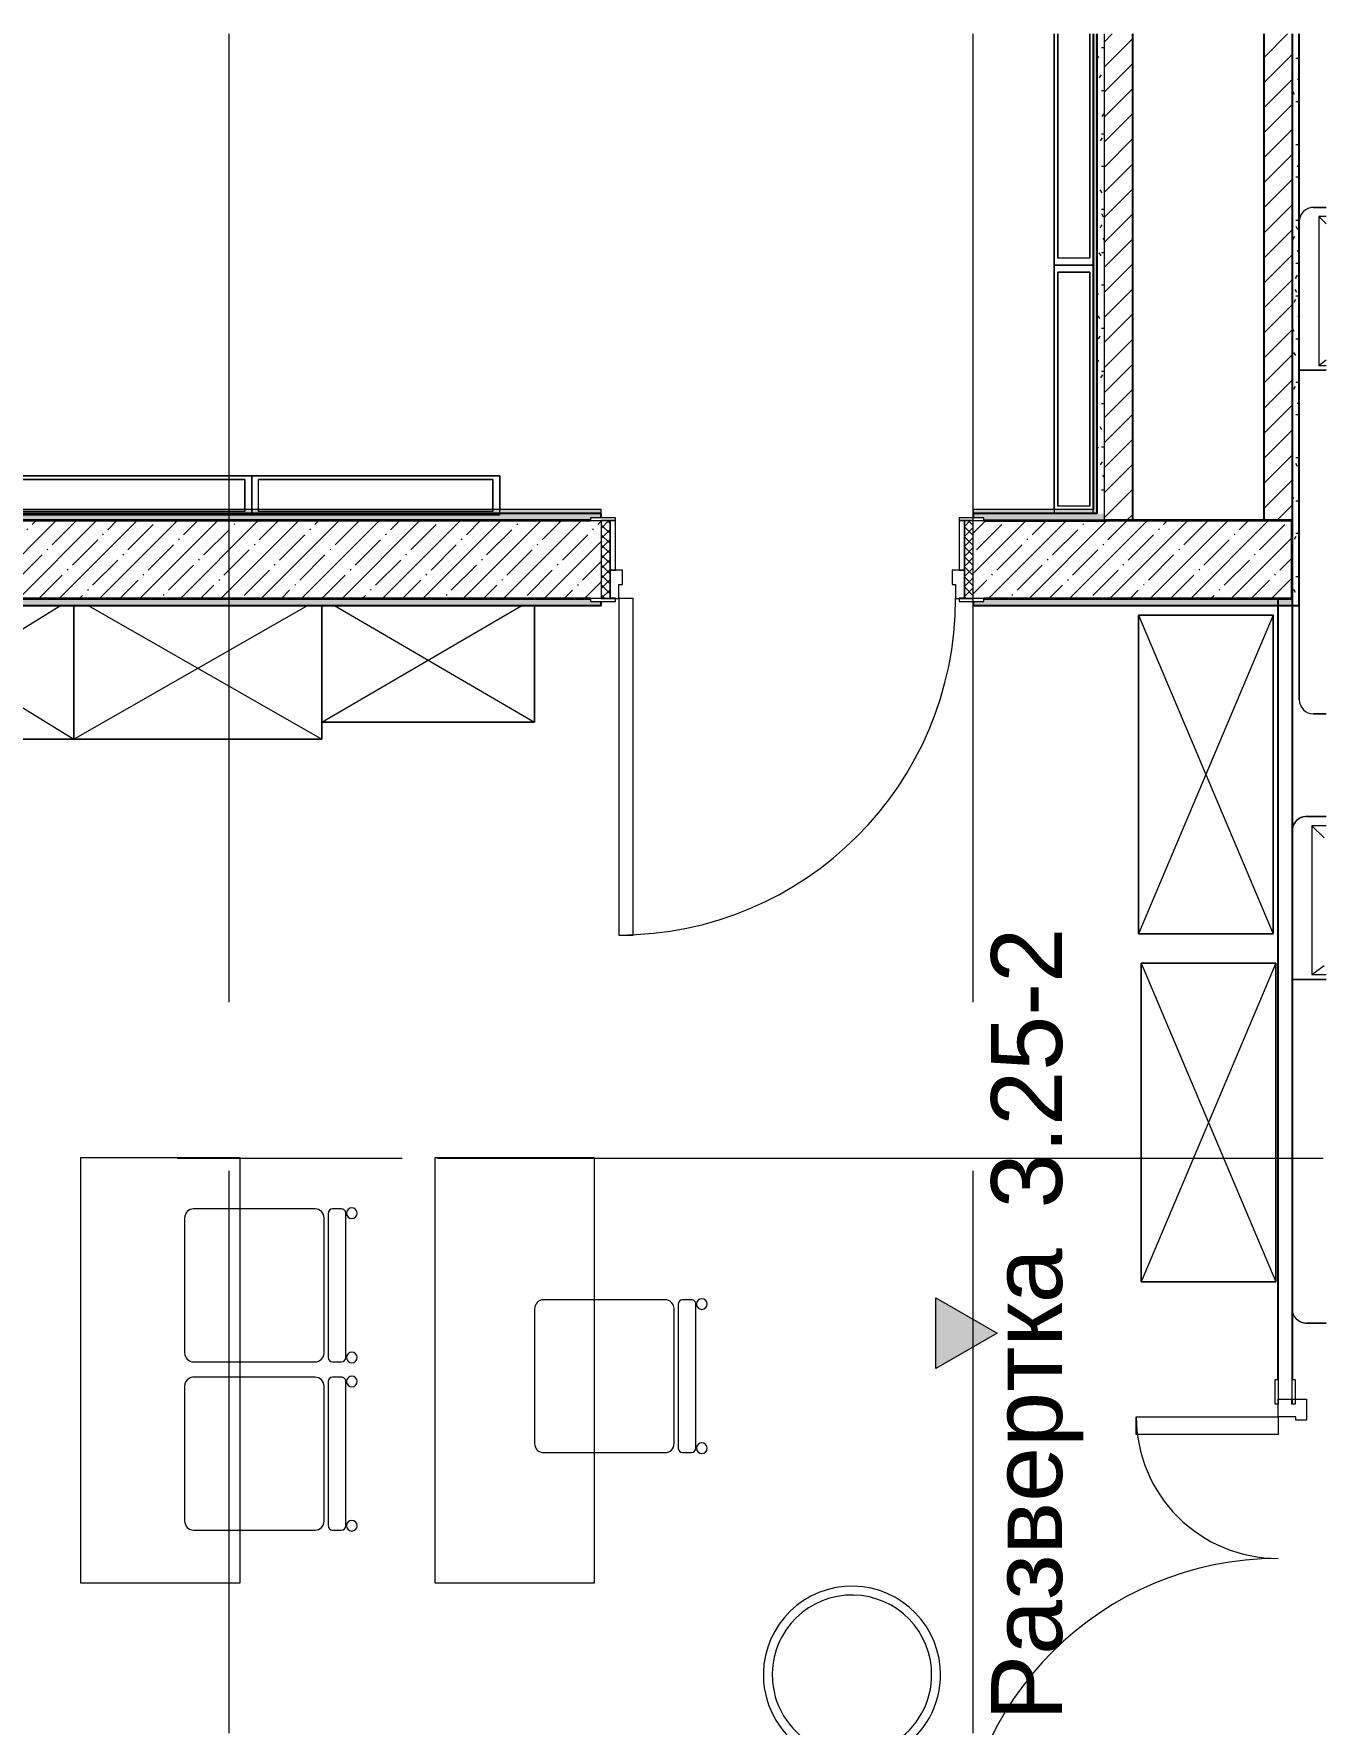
# Model space of a CAD drawing. Header units: millimetres. Extents: x 88814 to 144585, y -2434 to 12280.
# Drawn here: x 98059 to 101706, y 2002 to 6774 of the extents above; entities that cross this region are included whole.
import ezdxf

# ---------------------------------------------------------------- set-up
doc = ezdxf.new("R2010")
doc.units = ezdxf.units.MM
doc.linetypes.add('Осевая', pattern=[3175, 635, -476.25, 1587.5, -476.25])
for name, color, linetype, lineweight in [('A-DOOR', 7, 'Continuous', 9), ('A-DOOR-1', 7, 'Continuous', 13), ('A-DOOR-FRAM', 7, 'Continuous', 13), ('A-DOOR-FRAM-1', 7, 'Continuous', 9), ('A-WALL', 7, 'Continuous', 9), ('G-ANNO-SYMB', 7, 'Continuous', 9), ('I-WALL', 7, 'Continuous', 9), ('Оси', 7, 'Continuous', 9), ('Оси-2', 7, 'Осевая', 9)]:
    doc.layers.add(name, color=color, linetype=linetype, lineweight=lineweight)
for name, color, linetype, lineweight, true_color in [('A-WALL-1', 7, 'Continuous', 25, 0x3c3c3c), ('A-WALL-2', 7, 'Continuous', 35, 0x3c3c3c), ('A-WALL-FNSH-1', 7, 'Continuous', 13, 0x3c3c3c), ('I-FURN-1', 7, 'Continuous', 9, 0xf0f0f0)]:
    doc.layers.add(name, color=color, linetype=linetype, lineweight=lineweight, true_color=true_color)
doc.styles.add('Arial_1', font='arial.ttf', dxfattribs={"height": 200})
pattern_1 = [(45, (0, 0), (-35.35534, 35.35534), [])]
pattern_2 = [(0, (0, 0), (121.92, 30.48), [10.058, -81.382, 10.058, -81.382, -487.68]), (0, (0, 0), (121.92, 30.48), [-182.88, 10.058, -172.822, 10.058, -81.382, -213.36]), (0, (0, 0), (121.92, 30.48), [-457.2, 10.058, -50.902, 10.058, -142.342]), (120, (45.72, 15.24), (-87.356454, 90.345817), [10.058, -81.382, 10.058, -81.382, -487.68]), (120, (45.72, 15.24), (-87.356454, 90.345817), [-182.88, 10.058, -172.822, 10.058, -81.382, -213.36]), (120, (45.72, 15.24), (-87.356454, 90.345817), [-457.2, 10.058, -50.902, 10.058, -142.342]), (240, (60.96, 76.2), (-34.563546, -120.825817), [10.058, -81.382, 10.058, -81.382, -487.68]), (240, (60.96, 76.2), (-34.563546, -120.825817), [-182.88, 10.058, -172.822, 10.058, -81.382, -213.36]), (240, (60.96, 76.2), (-34.563546, -120.825817), [-457.2, 10.058, -50.902, 10.058, -142.342])]

# ---------------------------------------------------------------- blocks, each defined once
blk = doc.blocks.new('110_Дверь_СКБ_1Ст_Внутренняя1 - Д-7а_л__950x2100h_Туалет-32220591-План разверток пом_3_25_ Этаж 3')
at = {"layer": 'A-DOOR'}
h = blk.add_hatch(dxfattribs=at)
h.set_pattern_fill('FP_5', color=256, style=0, pattern_type=2)
h.set_pattern_definition([(135, (1776.41, 174.685), (-14.14214, -14.14214), []), (225, (1776.41, 174.685), (14.14214, -14.14214), [])])
h.paths.add_polyline_path([(537.5, 110), (512.5, 110), (512.5, -110), (537.5, -110)])
at = {"layer": 'A-DOOR-FRAM-1'}
h = blk.add_hatch(dxfattribs=at)
h.set_pattern_fill('FP_6', color=256, style=0, pattern_type=2)
h.set_pattern_definition([(45, (-346.384, 174.685), (-14.1421, 14.1421), []), (135, (-346.384, 174.685), (-14.1421, -14.1421), [])])
h.paths.add_polyline_path([(-487.5, 110), (-512.5, 110), (-512.5, -110), (-487.5, -110)])
at = {"layer": 'A-DOOR'}
blk.add_arc((487.5, 110), 950, 90, 180, dxfattribs=at)
at = {"layer": 'A-DOOR-1'}
for p, q in [((487.5, 1060), (447.5, 1060)), ((447.5, 1060), (447.5, 110)), ((487.5, 110), (487.5, 1060)), ((447.5, 110), (487.5, 110))]:
    blk.add_line(p, q, dxfattribs=at)
at = {"layer": 'A-DOOR-FRAM'}
for p, q in [((-472.5, 118), (-542.5, 118)), ((-542.5, 118), (-542.5, 110)), ((-542.5, 110), (-472.5, 110)), ((-487.5, 110), (-512.5, 110)), ((-512.5, 110), (-512.5, -110)), ((-462.5, 110), (-487.5, 110)), ((-487.5, 110), (-487.5, 30)), ((-487.5, -110), (-487.5, 110)), ((-472.5, 110), (-487.5, 110)), ((-487.5, 110), (-487.5, 109)), ((-487.5, 109), (-472.5, 109)), ((-472.5, 110), (-472.5, 118)), ((-472.5, 109), (-472.5, 110)), ((-462.5, 70), (-462.5, 110)), ((487.5, 110), (487.5, 70)), ((512.5, 110), (487.5, 110)), ((567.5, 118), (497.5, 118)), ((497.5, 118), (497.5, 110)), ((512.5, 110), (497.5, 110)), ((497.5, 110), (497.5, 109)), ((497.5, 110), (567.5, 110)), ((497.5, 109), (512.5, 109)), ((512.5, 30), (512.5, 110)), ((537.5, 110), (512.5, 110)), ((512.5, 110), (512.5, -110)), ((512.5, 109), (512.5, 110)), ((537.5, -110), (537.5, 110)), ((567.5, 110), (567.5, 118)), ((-452.5, 70), (-462.5, 70)), ((-452.5, 30), (-452.5, 70)), ((487.5, 70), (477.5, 70)), ((477.5, 70), (477.5, 30)), ((-487.5, 30), (-452.5, 30)), ((-472.5, 30), (-487.5, 30)), ((-487.5, 30), (-487.5, -110)), ((-472.5, -110), (-472.5, 30)), ((477.5, 30), (512.5, 30)), ((512.5, 30), (497.5, 30)), ((497.5, 30), (497.5, -110)), ((512.5, -110), (512.5, 30)), ((-472.5, -110), (-542.5, -110)), ((-542.5, -110), (-542.5, -118)), ((-542.5, -118), (-472.5, -118)), ((-512.5, -110), (-487.5, -110)), ((-487.5, -110), (-472.5, -110)), ((-472.5, -118), (-472.5, -110)), ((497.5, -110), (512.5, -110)), ((567.5, -110), (497.5, -110)), ((497.5, -110), (497.5, -118)), ((497.5, -118), (567.5, -118)), ((512.5, -110), (537.5, -110)), ((567.5, -118), (567.5, -110))]:
    blk.add_line(p, q, dxfattribs=at)
blk = doc.blocks.new('Bed - Small Sizes - 1_119-25446116-План разверток пом_3_25_ Этаж 3')
at = {"layer": 'I-FURN-1'}
for p, q in [((-236.7, 0), (-292.7, 0)), ((-292.7, 0), (-236.7, 0)), ((-236.7, 0), (-292.7, 0)), ((-292.7, 0), (-236.7, 0)), ((-332.7, -460), (-332.7, -40)), ((-277.5, -26.2), (-242.7, -60)), ((-236.7, -26.2), (-277.5, -26.2)), ((-277.5, -26.2), (-277.5, -446.2)), ((-236.7, -26.2), (-277.5, -26.2)), ((-277.5, -26.2), (-277.5, -446.2)), ((-277.5, -446.2), (-242.7, -420)), ((-332.7, -460), (-236.7, -460)), ((-236.7, -460), (-332.7, -460)), ((-332.7, -1390), (-332.7, -460)), ((-332.7, -460), (-236.7, -460)), ((-277.5, -446.2), (-236.7, -446.2)), ((-277.5, -446.2), (-236.7, -446.2)), ((-292.7, -1430), (-236.7, -1430)), ((-236.7, -1430), (-292.7, -1430))]:
    blk.add_line(p, q, dxfattribs=at)
for centre, start, end in [((-292.7, -40), 90, 180), ((-292.7, -40), 90, 105), ((-292.7, -40), 120, 180), ((-292.7, -40), 120, 180), ((-292.7, -40), 165, 180), ((-292.7, -40), 150, 165), ((-292.7, -40), 135, 150), ((-292.7, -40), 90, 135), ((-292.7, -40), 90, 120), ((-292.7, -40), 105, 120), ((-292.7, -1390), 180, 270), ((-292.7, -1390), 180, 195), ((-292.7, -1390), 195, 210), ((-292.7, -1390), 210, 225), ((-292.7, -1390), 225, 240), ((-292.7, -1390), 240, 255), ((-292.7, -1390), 255, 270)]:
    blk.add_arc(centre, 40, start, end, dxfattribs=at)
blk = doc.blocks.new('Bed - Small Sizes - 1_119-V4-План разверток пом_3_25_ Этаж 3')
at = {"layer": 'I-FURN-1'}
for p, q in [((-256.7, 0), (-292.7, 0)), ((-292.7, 0), (-256.7, 0)), ((-256.7, 0), (-292.7, 0)), ((-292.7, 0), (-256.7, 0)), ((-332.7, -460), (-332.7, -40)), ((-277.5, -26.2), (-256.7, -46.4)), ((-256.7, -26.2), (-277.5, -26.2)), ((-277.5, -26.2), (-277.5, -446.2)), ((-256.7, -26.2), (-277.5, -26.2)), ((-277.5, -26.2), (-277.5, -446.2)), ((-332.7, -460), (-256.7, -460)), ((-256.7, -460), (-332.7, -460)), ((-332.7, -1124.4), (-332.7, -460)), ((-332.7, -460), (-256.7, -460)), ((-277.5, -446.2), (-256.7, -430.6)), ((-277.5, -446.2), (-256.7, -446.2)), ((-277.5, -446.2), (-256.7, -446.2)), ((-332.7, -1124.4), (-332.7, -1390)), ((-332.7, -1390), (-332.7, -1124.4)), ((-292.7, -1430), (-256.7, -1430)), ((-256.7, -1430), (-292.7, -1430))]:
    blk.add_line(p, q, dxfattribs=at)
for centre, start, end in [((-292.7, -40), 90, 180), ((-292.7, -40), 90, 165), ((-292.7, -40), 90, 180), ((-292.7, -40), 90, 180), ((-292.7, -40), 165, 180), ((-292.7, -1390), 180, 270), ((-292.7, -1390), 180, 270)]:
    blk.add_arc(centre, 40, start, end, dxfattribs=at)
blk = doc.blocks.new('Стол базовый прямоугольный - 1_88-26291934-План разверток пом_3_25_ Этаж 3')
at = {"layer": 'I-FURN-1'}
for p, q in [((600, 225), (-600, 225)), ((-600, 225), (-600, -225)), ((600, -225), (600, 225)), ((-600, -225), (600, -225))]:
    blk.add_line(p, q, dxfattribs=at)
blk = doc.blocks.new('M_Стул-Breuer - 1_87-25466819-План разверток пом_3_25_ Этаж 3')
at = {"layer": 'I-FURN-1'}
for p, q in [((190.5, 241.3), (-190.5, 241.3)), ((-215.9, 215.9), (-215.9, 85)), ((215.9, 85), (215.9, 215.9)), ((-215.9, 85), (-215.9, -127)), ((215.9, -127), (215.9, 85)), ((-215.9, -176.2), (-215.9, -200.8)), ((203.2, -163.5), (-203.2, -163.5)), ((-190.5, -152.4), (190.5, -152.4)), ((215.9, -200.8), (215.9, -176.2)), ((-203.2, -213.5), (203.2, -213.5))]:
    blk.add_line(p, q, dxfattribs=at)
for centre, radius, start, end in [((-190.5, 215.9), 25.4, 90, 180), ((190.5, 215.9), 25.4, 30, 90), ((190.5, 215.9), 25.4, 0, 30), ((-190.5, -127), 25.4, 180, 270), ((190.5, -127), 25.4, 270, 360), ((-203.2, -176.2), 12.7, 90, 180), ((203.2, -176.2), 12.7, 360, 90), ((-203.5, -230.6), 15.1, 360, 180), ((-203.5, -230.6), 15.1, 180, 360), ((-203.2, -200.8), 12.7, 180, 270), ((203.7, -230.6), 15.1, 360, 180), ((203.7, -230.6), 15.1, 180, 360), ((203.2, -200.8), 12.7, 270, 360)]:
    blk.add_arc(centre, radius, start, end, dxfattribs=at)
blk = doc.blocks.new('M_Стул-Breuer - 1_87-V5-План разверток пом_3_25_ Этаж 3')
at = {"layer": 'I-FURN-1'}
for p, q in [((190.5, 241.3), (-190.5, 241.3)), ((-215.9, 215.9), (-215.9, 85)), ((215.9, 85), (215.9, 215.9)), ((-215.9, 85), (-215.9, -127)), ((215.9, -127), (215.9, 85)), ((-215.9, -176.2), (-215.9, -200.8)), ((203.2, -163.5), (-203.2, -163.5)), ((-190.5, -152.4), (190.5, -152.4)), ((215.9, -200.8), (215.9, -176.2)), ((-203.2, -213.5), (203.2, -213.5))]:
    blk.add_line(p, q, dxfattribs=at)
for centre, radius, start, end in [((-190.5, 215.9), 25.4, 90, 180), ((190.5, 215.9), 25.4, 0, 90), ((-190.5, -127), 25.4, 180, 270), ((190.5, -127), 25.4, 270, 360), ((-203.2, -176.2), 12.7, 90, 180), ((203.2, -176.2), 12.7, 360, 90), ((-203.5, -230.6), 15.1, 360, 180), ((-203.5, -230.6), 15.1, 180, 360), ((-203.2, -200.8), 12.7, 180, 270), ((203.7, -230.6), 15.1, 360, 180), ((203.7, -230.6), 15.1, 180, 360), ((203.2, -200.8), 12.7, 270, 360)]:
    blk.add_arc(centre, radius, start, end, dxfattribs=at)
blk = doc.blocks.new('ПУФ1 - 500_500 2-25587120-План разверток пом_3_25_ Этаж 3')
at = {"layer": 'I-FURN-1'}
for radius, start, end in [(250, 360, 180), (250, 0, 180), (225, 360, 180), (225, 0, 180), (250, 180, 360), (225, 180, 360), (225, 180, 360), (250, 180, 360)]:
    blk.add_arc((0, 0), radius, start, end, dxfattribs=at)
blk = doc.blocks.new('Шкаф параметрический - 1_268-25587356-План разверток пом_3_25_ Этаж 3')
at = {"layer": 'I-FURN-1'}
for p, q in [((0, 0), (900, 380)), ((0, 380), (900, 0)), ((900, 380), (0, 380)), ((0, 380), (0, 0)), ((0, 0), (0, 380)), ((0, 380), (900, 380)), ((900, 0), (900, 380)), ((900, 380), (900, 0)), ((0, 0), (900, 0)), ((900, 0), (0, 0))]:
    blk.add_line(p, q, dxfattribs=at)
blk = doc.blocks.new('Шкаф параметрический - 13_3-25587571-План разверток пом_3_25_ Этаж 3')
at = {"layer": 'I-FURN-1'}
for p, q in [((0, 0), (564.4, 329.2)), ((0, 329.2), (0, 0)), ((0, 0), (0, 329.2)), ((35.6, 329.2), (600, 0)), ((600, 0), (600, 329.2)), ((600, 329.2), (600, 0)), ((0, 0), (600, 0)), ((600, 0), (0, 0))]:
    blk.add_line(p, q, dxfattribs=at)
blk = doc.blocks.new('Шкаф параметрический - 13_1-25587687-План разверток пом_3_25_ Этаж 3')
at = {"layer": 'I-FURN-1'}
for p, q in [((0, 0), (659.5, 376.8)), ((0, 376.8), (0, 0)), ((0, 0), (0, 376.8)), ((40.5, 376.8), (700, 0)), ((700, 0), (700, 376.8)), ((700, 376.8), (700, 47.6)), ((0, 0), (700, 0)), ((700, 0), (0, 0)), ((700, 47.6), (700, 0))]:
    blk.add_line(p, q, dxfattribs=at)
blk = doc.blocks.new('Шкаф параметрический - 13_2-25587811-План разверток пом_3_25_ Этаж 3')
at = {"layer": 'I-FURN-1'}
for p, q in [((0, 0), (612.4, 376.8)), ((0, 376.8), (0, 0)), ((0, 0), (0, 376.8)), ((37.6, 376.8), (650, 0)), ((650, 0), (650, 376.8)), ((650, 376.8), (650, 0)), ((0, 0), (650, 0)), ((650, 0), (0, 0))]:
    blk.add_line(p, q, dxfattribs=at)
blk = doc.blocks.new('M_Стул-Breuer - 1_87-V11-План разверток пом_3_25_ Этаж 3')
at = {"layer": 'I-FURN-1'}
for p, q in [((190.5, 241.3), (-190.5, 241.3)), ((-215.9, 215.9), (-215.9, 72.8)), ((215.9, 72.8), (215.9, 215.9)), ((-215.9, 72.8), (-215.9, -127)), ((215.9, -127), (215.9, 72.8)), ((-215.9, -176.2), (-215.9, -200.8)), ((203.2, -163.5), (-203.2, -163.5)), ((-190.5, -152.4), (190.5, -152.4)), ((215.9, -200.8), (215.9, -176.2)), ((-203.2, -213.5), (203.2, -213.5))]:
    blk.add_line(p, q, dxfattribs=at)
for centre, radius, start, end in [((-190.5, 215.9), 25.4, 90, 180), ((190.5, 215.9), 25.4, 0, 90), ((-190.5, -127), 25.4, 180, 270), ((190.5, -127), 25.4, 270, 360), ((-203.2, -176.2), 12.7, 90, 180), ((203.2, -176.2), 12.7, 360, 90), ((-203.5, -230.6), 15.1, 360, 180), ((-203.5, -230.6), 15.1, 180, 360), ((-203.2, -200.8), 12.7, 180, 270), ((203.7, -230.6), 15.1, 360, 180), ((203.7, -230.6), 15.1, 180, 360), ((203.2, -200.8), 12.7, 270, 360)]:
    blk.add_arc(centre, radius, start, end, dxfattribs=at)
blk = doc.blocks.new('Вешалка - 1_25-26509708-План разверток пом_3_25_ Этаж 3')
at = {"layer": 'I-FURN-1'}
for p, q in [((350, 55), (-350, 55)), ((-350, 55), (-350, -55)), ((-350, -40.6), (-350, 55)), ((-350, 55), (349.6, 55)), ((350, -55), (350, 55)), ((350, 55), (350, -40.6)), ((-330.4, -46), (-330.4, 44.4)), ((-330.4, -40.6), (-330.4, 44.4)), ((-330.4, 44.4), (330.2, 44.4)), ((330.2, 44.4), (-330.4, 44.4)), ((330.2, 44.4), (330.2, -46)), ((330.2, -40.6), (330.2, 44.4)), ((330.2, -46), (-330.4, -46)), ((-350, -55), (350, -55))]:
    blk.add_line(p, q, dxfattribs=at)
blk = doc.blocks.new('Вешалка - 1_25-V12-План разверток пом_3_25_ Этаж 3')
at = {"layer": 'I-FURN-1'}
for p, q in [((350, 55), (-350, 55)), ((-350, 55), (-350, -55)), ((-350, -40.6), (-350, 55)), ((-349.6, 55), (350, 55)), ((350, -55), (350, 55)), ((350, 55), (350, -40.6)), ((-330.4, -46), (-330.4, 44.4)), ((-330.4, -40.6), (-330.4, 44.4)), ((-330.4, 44.4), (330.2, 44.4)), ((330.2, 44.4), (-330.4, 44.4)), ((330.2, 44.4), (330.2, -46)), ((330.2, -40.6), (330.2, 44.4)), ((330.2, -46), (-330.4, -46)), ((-350, -55), (350, -55))]:
    blk.add_line(p, q, dxfattribs=at)
blk = doc.blocks.new('Вешалка - 1_25-V13-План разверток пом_3_25_ Этаж 3')
at = {"layer": 'I-FURN-1'}
for p, q in [((302.6, 55), (-350, 55)), ((-350, 55), (-350, -55)), ((-350, -55), (-350, 55)), ((-350, 55), (302.6, 55)), ((-330.4, -46), (-330.4, 44.4)), ((-330.4, -46), (-330.4, 44.4)), ((-330.4, 44.4), (302.6, 44.4)), ((302.6, 44.4), (-330.4, 44.4)), ((-330.4, -46), (302.6, -46)), ((302.6, -46), (-330.4, -46)), ((-350, -55), (302.6, -55)), ((302.6, -55), (-350, -55))]:
    blk.add_line(p, q, dxfattribs=at)
blk = doc.blocks.new('Вешалка - 1_25-V14-План разверток пом_3_25_ Этаж 3')
at = {"layer": 'I-FURN-1'}
for p, q in [((350, 55), (-350, 55)), ((-350, 55), (-350, -55)), ((-340.6, 55), (350, 55)), ((350, -55), (350, 55)), ((350, 55), (350, -55)), ((-330.4, -46), (-330.4, 44.4)), ((-330.4, -46), (-330.4, 44.4)), ((-330.4, 44.4), (330.2, 44.4)), ((330.2, 44.4), (-330.4, 44.4)), ((330.2, 44.4), (330.2, -46)), ((330.2, -46), (330.2, 44.4)), ((-330.4, -46), (330.2, -46)), ((330.2, -46), (-330.4, -46)), ((-350, -55), (350, -55)), ((350, -55), (-340.7, -55))]:
    blk.add_line(p, q, dxfattribs=at)
blk = doc.blocks.new('110_Дверь_СКБ_2Ст - Д-5_п__в составе перегородки _не входит в спец__-32680317-План разверток пом_3_25_ Этаж 3')
at = {"layer": 'A-DOOR'}
for centre, radius, start, end in [((-637.5, -20), 400, 270, 0), ((662.5, -20), 900, 180, 270)]:
    blk.add_arc(centre, radius, start, end, dxfattribs=at)
at = {"layer": 'A-DOOR-1'}
for p, q in [((-637.5, -20), (-587.5, -20)), ((-637.5, -420), (-637.5, -20)), ((-587.5, -20), (-587.5, -420)), ((612.5, -20), (662.5, -20)), ((612.5, -920), (612.5, -20)), ((662.5, -20), (662.5, -920)), ((-587.5, -420), (-637.5, -420)), ((662.5, -920), (612.5, -920))]:
    blk.add_line(p, q, dxfattribs=at)
at = {"layer": 'A-DOOR-FRAM'}
for p, q in [((-687.5, 60), (-627.5, 60)), ((-687.5, -20), (-687.5, 60)), ((-627.5, 60), (-627.5, 30)), ((652.5, 60), (712.5, 60)), ((652.5, 30), (652.5, 60)), ((712.5, 60), (712.5, -20)), ((-742.5, 28), (-672.5, 28)), ((-742.5, 20), (-742.5, 28)), ((-672.5, 20), (-742.5, 20)), ((-687.5, 20), (-672.5, 20)), ((-687.5, 19), (-687.5, 20)), ((-672.5, 19), (-687.5, 19)), ((-672.5, 28), (-672.5, 20)), ((-672.5, 20), (-672.5, 19)), ((-637.5, 30), (-637.5, -20)), ((-627.5, 30), (-637.5, 30)), ((662.5, 30), (652.5, 30)), ((662.5, -20), (662.5, 30)), ((697.5, 20), (697.5, 28)), ((697.5, 28), (767.5, 28)), ((697.5, 19), (697.5, 20)), ((697.5, 20), (712.5, 20)), ((767.5, 20), (697.5, 20)), ((712.5, 19), (697.5, 19)), ((712.5, 20), (712.5, 19)), ((767.5, 28), (767.5, 20)), ((-742.5, -20), (-672.5, -20)), ((-742.5, -28), (-742.5, -20)), ((-672.5, -28), (-742.5, -28)), ((-637.5, -20), (-687.5, -20)), ((-672.5, -20), (-672.5, -28)), ((712.5, -20), (662.5, -20)), ((697.5, -28), (697.5, -20)), ((697.5, -20), (767.5, -20)), ((767.5, -28), (697.5, -28)), ((767.5, -20), (767.5, -28))]:
    blk.add_line(p, q, dxfattribs=at)
blk = doc.blocks.new('Фасад - Марка фасада_Указатель-25386507-План разверток пом_3_25_ Этаж 3')
at = {"layer": 'G-ANNO-SYMB'}
blk.add_hatch(color=256, dxfattribs=at).paths.add_polyline_path([(-1, 0), (0, 1.732), (1, 0), (0, 0)])
for p, q in [((0, 1.732), (-1, 0)), ((1, 0), (0, 1.732)), ((-1, 0), (0, 0)), ((0, 0), (1, 0))]:
    blk.add_line(p, q, dxfattribs=at)

msp = doc.modelspace()

# ---------------------------------------------------------------- hatches: boundary and pattern name
at = {"layer": 'I-WALL'}
msp.add_hatch(color=256, dxfattribs=at).paths.add_polyline_path([(101060, 5431), (101060, 6774.2), (101049, 6774.2), (101049, 5431)])
h = msp.add_hatch(dxfattribs=at)
h.set_pattern_fill('FP_9', color=256, style=0, pattern_type=2)
h.set_pattern_definition(pattern_2)
h.paths.add_polyline_path([(101080, 5420), (101080, 6774.2), (101060, 6774.2), (101060, 5420)])
h = msp.add_hatch(dxfattribs=at)
h.set_pattern_fill('FP_2', color=256, style=0, pattern_type=2)
h.set_pattern_definition(pattern_1)
h.paths.add_polyline_path([(101160, 5400), (101160, 6774.2), (101080, 6774.2), (101080, 5400)])
h = msp.add_hatch(dxfattribs=at)
h.set_pattern_fill('FP_2', color=256, style=0, pattern_type=2)
h.set_pattern_definition(pattern_1)
h.paths.add_polyline_path([(101610, 5400), (101610, 6774.2), (101530, 6774.2), (101530, 5400)])
h = msp.add_hatch(dxfattribs=at)
h.set_pattern_fill('FP_9', color=256, style=0, pattern_type=2)
h.set_pattern_definition(pattern_2)
h.paths.add_polyline_path([(101610, 5160), (101630, 5160), (101630, 6774.2), (101610, 6774.2), (101610, 5180)])
h = msp.add_hatch(dxfattribs=at)
h.set_pattern_fill('FP_3', color=256, style=0, pattern_type=2)
h.set_pattern_definition([(45, (0, 0), (-57.024626, 57.024626), []), (45, (57.025, 0), (-57.024626, 57.024626), [100.806, -20.161, 3.353, -16.808])])
h.paths.add_polyline_path([(101570, 5180), (101610, 5180), (101610, 5400), (100710, 5400), (100710, 5180), (100740, 5180)])
h.paths.add_polyline_path([(98325.5, 5180), (99660, 5180), (99660, 5400), (94210, 5400), (94210, 5180), (97649.4, 5180)])
h = msp.add_hatch(color=256, dxfattribs=at)
h.paths.add_polyline_path([(101060, 5420), (101060, 5431), (100710, 5431), (100710, 5420), (101048, 5420)])
h.paths.add_polyline_path([(98673.6, 5420), (99660, 5420), (99660, 5431), (97940, 5431), (97940, 5420), (98325.5, 5420)])
h = msp.add_hatch(dxfattribs=at)
h.set_pattern_fill('FP_9', color=256, style=0, pattern_type=2)
h.set_pattern_definition(pattern_2)
h.paths.add_polyline_path([(100740, 5400), (101080, 5400), (101080, 5420), (100710, 5420), (100710, 5408), (100740, 5408), (100740, 5401.7)])
h.paths.add_polyline_path([(99630, 5400), (99630, 5408), (99660, 5408), (99660, 5420), (97940, 5420), (97940, 5400), (99001.6, 5400)])
h = msp.add_hatch(dxfattribs=at)
h.set_pattern_fill('FP_9', color=256, style=0, pattern_type=2)
h.set_pattern_definition(pattern_2)
h.paths.add_polyline_path([(100710, 5160), (101610, 5160), (101610, 5180), (100740, 5180), (100740, 5172), (100710, 5172)])
h.paths.add_polyline_path([(99660, 5160), (99660, 5172), (99630, 5172), (99630, 5180), (94190, 5180), (94190, 5160), (99001.6, 5160)])

# ---------------------------------------------------------------- linework, layer by layer
at = {"layer": 'A-WALL'}
msp.add_line((101080, 5400), (101080, 6774.2), dxfattribs=at)
at = {"layer": 'A-WALL-1'}
for p, q in [((101060, 5420), (101060, 6774.2)), ((101160, 5400), (101160, 6774.2)), ((101530, 6774.2), (101530, 5400)), ((101610, 6774.2), (101610, 2975)), ((101630, 5160), (101630, 6774.2)), ((98673.6, 5420), (97940, 5420)), ((99660, 5420), (98674, 5420)), ((99660, 5408), (99660, 5420)), ((100710, 5420), (100710, 5408)), ((101060, 5420), (100710, 5420)), ((94190, 5160), (99660, 5160)), ((99660, 5160), (99660, 5172)), ((100710, 5172), (100710, 5160)), ((100710, 5160), (101630, 5160)), ((101570, 2975), (101570, 5180))]:
    msp.add_line(p, q, dxfattribs=at)
at = {"layer": 'A-WALL-2'}
for p, q in [((99630, 5400), (94210, 5400)), ((100740, 5400), (101080, 5400)), ((101610, 5400), (101080, 5400)), ((101610, 5180), (101610, 5400)), ((94210, 5180), (99630, 5180)), ((100740, 5180), (101610, 5180))]:
    msp.add_line(p, q, dxfattribs=at)
at = {"layer": 'A-WALL-FNSH-1'}
for p, q in [((101049, 6774.2), (101049, 5431)), ((101631, 5159), (101631, 6774.2)), ((98673.6, 5431), (97940, 5431)), ((99660, 5431), (98674, 5431)), ((99660, 5420), (99660, 5431)), ((101048, 5431), (100710, 5431)), ((100710, 5431), (100710, 5420)), ((94189, 5159), (99660, 5159)), ((99660, 5159), (99660, 5160)), ((100710, 5160), (100710, 5159)), ((100710, 5159), (101569, 5159)), ((101569, 5159), (101569, 2975)), ((101570, 5159), (101610, 5159)), ((101611, 5159), (101631, 5159)), ((101611, 2975), (101611, 5159))]:
    msp.add_line(p, q, dxfattribs=at)
at = {"layer": 'Оси'}
for p, q in [((98610, 4274.4), (98610, 6774.4)), ((100710, 4274.4), (100710, 6774.4)), ((99197.8, 3600), (101697.8, 3600))]:
    msp.add_line(p, q, dxfattribs=at)
at = {"layer": 'Оси-2'}
for p, q in [((98610, 865.7), (98610, 4274.4)), ((100710, 865.7), (100710, 4274.4)), ((92113.6, 3600), (99197.8, 3600))]:
    msp.add_line(p, q, dxfattribs=at)

# ---------------------------------------------------------------- block references
at = {"layer": 'A-DOOR'}
for name, p, rotation in [('110_Дверь_СКБ_1Ст_Внутренняя1 - Д-7а_л__950x2100h_Туалет-32220591-План разверток пом_3_25_ Этаж 3', (100197.5, 5290), 180), ('110_Дверь_СКБ_2Ст - Д-5_п__в составе перегородки _не входит в спец__-32680317-План разверток пом_3_25_ Этаж 3', (101590, 2232.5), 270)]:
    msp.add_blockref(name, p, dxfattribs=dict(at, rotation=rotation))
at = {"layer": 'G-ANNO-SYMB', "extrusion": (0, 0, -1), "xscale": 99.99999999999993, "yscale": 99.99999999999993, "zscale": 99.99999999999993, "rotation": 90.00000000000001}
msp.add_blockref('Фасад - Марка фасада_Указатель-25386507-План разверток пом_3_25_ Этаж 3', (-100604.6, 3106.1), dxfattribs=at)
at = {"layer": 'I-FURN-1'}
for name, p, rotation in [('Вешалка - 1_25-V13-План разверток пом_3_25_ Этаж 3', (100993, 6471.6), 89.99999999999984), ('Вешалка - 1_25-V14-План разверток пом_3_25_ Этаж 3', (100993, 5771.6), 89.99999999999984), ('Шкаф параметрический - 1_268-25587356-План разверток пом_3_25_ Этаж 3', (101176.5, 5133.3), 269.9999999999994), ('Шкаф параметрический - 1_268-25587356-План разверток пом_3_25_ Этаж 3', (101183.8, 4150.8), 269.9999999999994), ('Стол базовый прямоугольный - 1_88-26291934-План разверток пом_3_25_ Этаж 3', (98415.7, 3000.8), 90), ('Стол базовый прямоугольный - 1_88-26291934-План разверток пом_3_25_ Этаж 3', (99415.7, 3000.8), 90), ('M_Стул-Breuer - 1_87-V5-План разверток пом_3_25_ Этаж 3', (98725.7, 3240.8), 90.00000000000006), ('M_Стул-Breuer - 1_87-V11-План разверток пом_3_25_ Этаж 3', (99713.5, 2984.5), 90.00000000000006), ('M_Стул-Breuer - 1_87-25466819-План разверток пом_3_25_ Этаж 3', (98725.7, 2765.8), 90.00000000000006), ('ПУФ1 - 500_500 2-25587120-План разверток пом_3_25_ Этаж 3', (100367.6, 2141.6), 184.6613193387897)]:
    msp.add_blockref(name, p, dxfattribs=dict(at, rotation=rotation))
for name, p in [('Bed - Small Sizes - 1_119-V4-План разверток пом_3_25_ Этаж 3', (101962.7, 6284.4)), ('Вешалка - 1_25-26509708-План разверток пом_3_25_ Этаж 3', (98324, 5471.6)), ('Вешалка - 1_25-V12-План разверток пом_3_25_ Этаж 3', (99023.6, 5471.6)), ('Шкаф параметрический - 13_2-25587811-План разверток пом_3_25_ Этаж 3', (97521.5, 4783.2)), ('Шкаф параметрический - 13_1-25587687-План разверток пом_3_25_ Этаж 3', (98171.5, 4783.2)), ('Шкаф параметрический - 13_3-25587571-План разверток пом_3_25_ Этаж 3', (98871.5, 4830.8)), ('Bed - Small Sizes - 1_119-25446116-План разверток пом_3_25_ Этаж 3', (101942.7, 4564.4))]:
    msp.add_blockref(name, p, dxfattribs=at)

# ---------------------------------------------------------------- texts
at = {"layer": 'G-ANNO-SYMB', "char_height": 200, "attachment_point": 1, "rotation": 90, "style": 'Arial_1'}
for s, insert, width in [(' 3.25-2', (100760.4, 3380.6), 1074.261), ('Развертка', (100760.4, 2011.3), 1659.493)]:
    msp.add_mtext(s, dxfattribs=dict(at, insert=insert, width=width))

doc.saveas('drawing.dxf')
